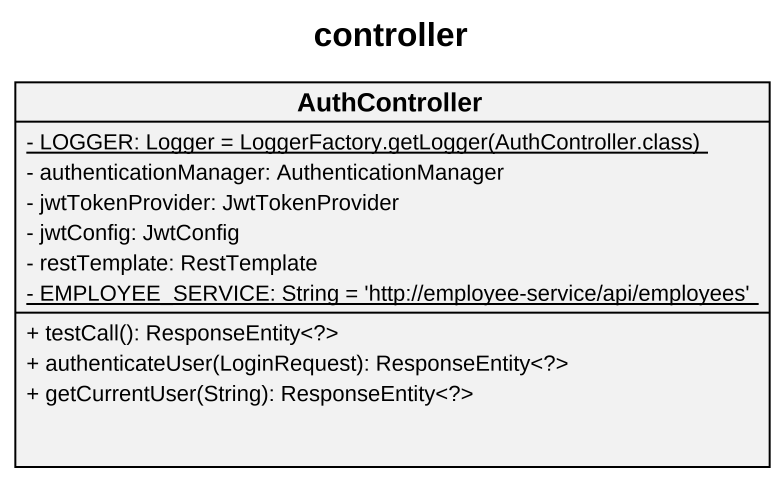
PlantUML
@startuml
title controller
hide circle
hide empty members
skinparam classAttributeIconSize 0
class AuthController {
  {static} {field} - LOGGER: Logger = LoggerFactory.getLogger(AuthController.class)
  - authenticationManager: AuthenticationManager
  - jwtTokenProvider: JwtTokenProvider
  - jwtConfig: JwtConfig
  - restTemplate: RestTemplate
  {static} - EMPLOYEE_SERVICE: String = 'http://employee-service/api/employees'
  + testCall(): ResponseEntity<?>
  + authenticateUser(LoginRequest): ResponseEntity<?>
  + getCurrentUser(String): ResponseEntity<?>
}
@enduml
